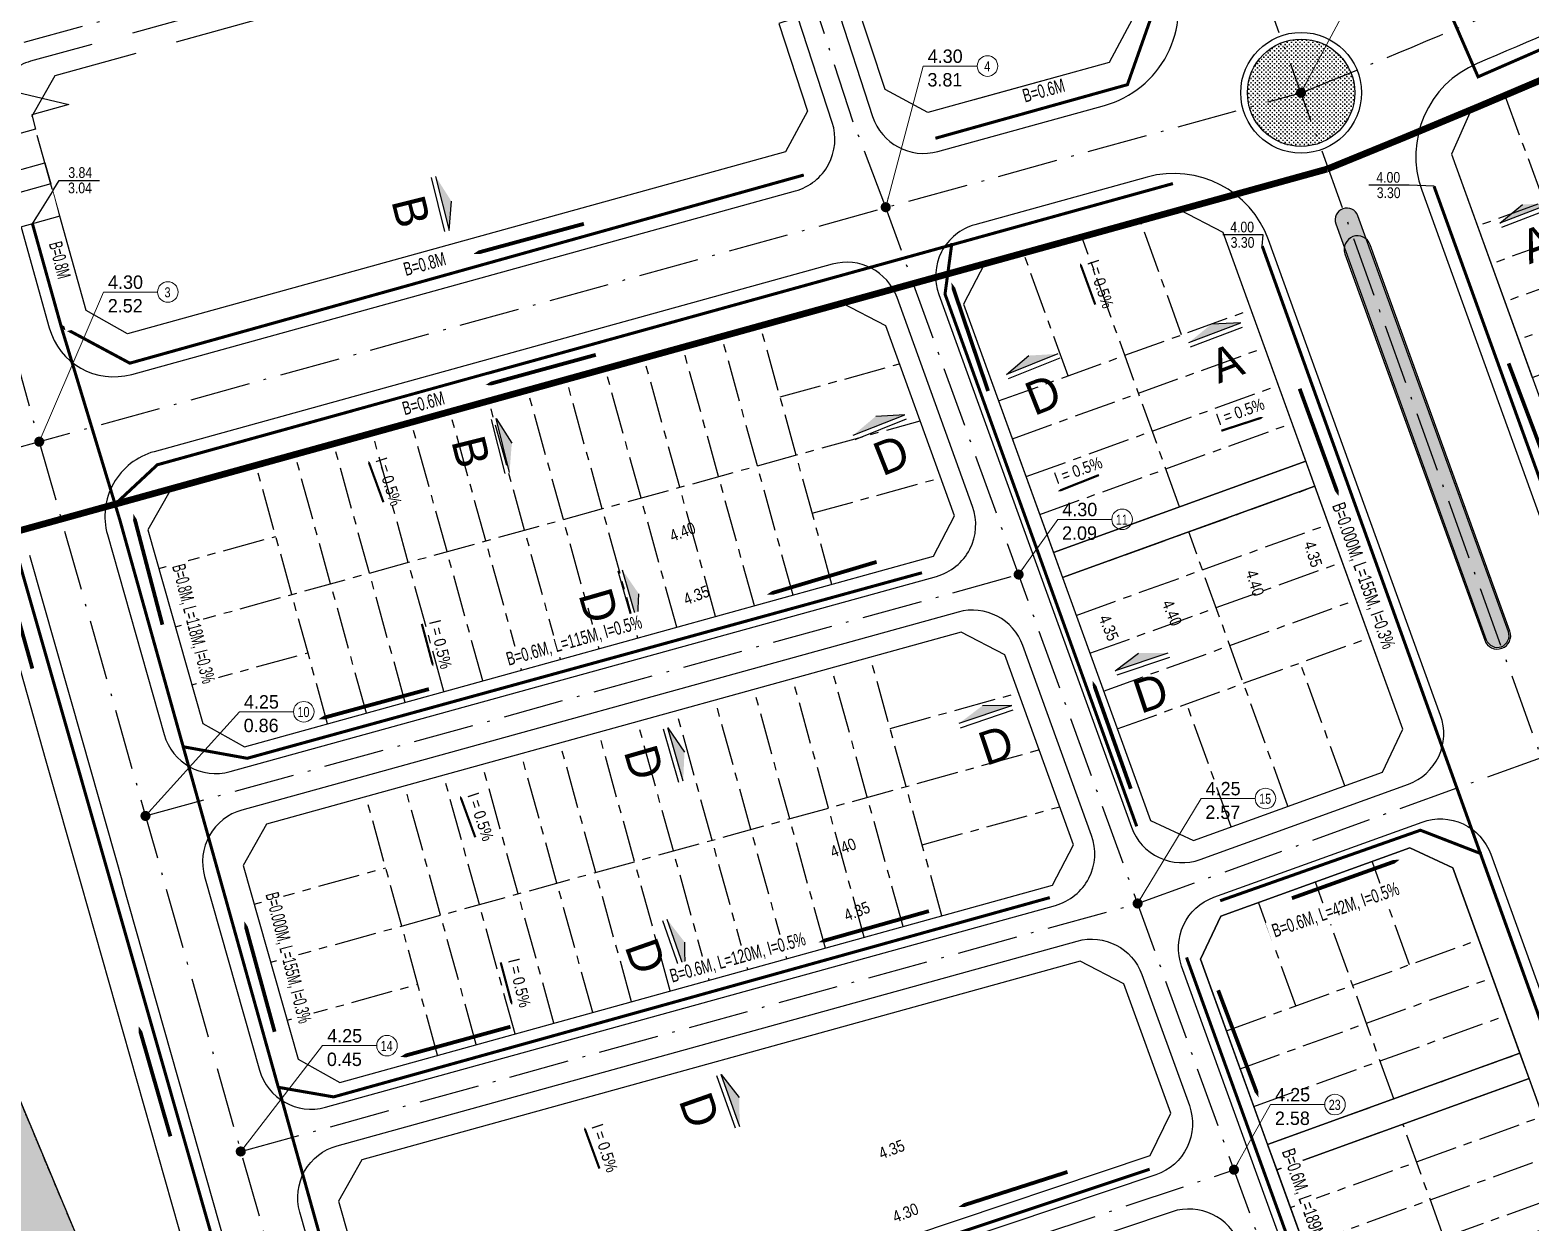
# Model space of a CAD drawing. Header units: metres. Extents: x 563124 to 573994, y 2062953 to 2068466.
# Drawn here: x 568413.4 to 568637, y 2066276.8 to 2066454.5 of the extents above; entities that cross this region are included whole.
import ezdxf
from ezdxf.enums import TextEntityAlignment as Align

# ---------------------------------------------------------------- set-up
doc = ezdxf.new("R2010")
doc.units = ezdxf.units.M
for name, pattern in [('ACAD_ISO10W100', [18.5, 12, -3, 0.5, -3]), ('CENTER', [2, 1.25, -0.25, 0.25, -0.25]), ('HIDDEN', [0.375, 0.25, -0.125])]:
    doc.linetypes.add(name, pattern=pattern)
doc.layers.get('0').update_dxf_attribs({"linetype": 'CONTINUOUS'})
for name, color, linetype in [('BoThamCo', 94, 'CONTINUOUS'), ('ChiaLo', 128, 'CENTER'), ('datOlienke', 42, 'CONTINUOUS'), ('do doc SN', 3, 'CONTINUOUS'), ('ghinut', 86, 'CONTINUOUS'), ('hacth', 7, 'CONTINUOUS'), ('hacth sdd', 8, 'CONTINUOUS'), ('LogDg', 7, 'CONTINUOUS'), ('LogDg phu', 7, 'CONTINUOUS'), ('MC', 7, 'CONTINUOUS'), ('Nut tim', 7, 'CONTINUOUS'), ('RANHGIOI', 2, 'HIDDEN'), ('thoatnuoc', 3, 'CONTINUOUS'), ('TimDg', 222, 'CONTINUOUS'), ('TNuoc', 7, 'CONTINUOUS'), ('ViaHeS', 32, 'CONTINUOUS'), ('ViaHeSphu', 32, 'CONTINUOUS')]:
    doc.layers.add(name, color=color, linetype=linetype)
doc.layers.add('caodotimduong', color=5, linetype='CONTINUOUS', lineweight=15)
doc.layers.add('TN', color=3, linetype='CONTINUOUS', lineweight=5)
doc.styles.add('IN', font='VHARIALN.ttf')
doc.styles.add('solo', font='VHARIALN.ttf')
doc.styles.add('STYLE3', font='VHBODO.ttf', dxfattribs={"width": 0.8, "height": 2.2})
doc.styles.add('text', font='VHARIALN.ttf')
doc.styles.add('VnBlackH', font='VHBLACK.ttf')
doc.linetypes.add('TN_WATER_SUPPLY', pattern='A,0.5,-0.2,["TN",Standard,S=0.1,R=0,X=-0.1,Y=-0.05],-0.2', length=0.9)
doc.dimstyles.new('kichthuocnut', dxfattribs={"dimtxt": 1.1, "dimasz": 0.5, "dimexe": 0.5, "dimexo": 0.5, "dimgap": 0.5, "dimtad": 1, "dimzin": 0, "dimdsep": 46, "dimtxsty": 'solo', "dimblk": 'BOXFILLED', "dimcen": 0.09, "dimdle": 1, "dimclrd": 256, "dimclre": 256, "dimclrt": 7, "dimadec": 0, "dimazin": 0, "dimtfac": 1, "dimtix": 1, "dimtofl": 0, "dimtmove": 1, "dimatfit": 3, "dimldrblk": 'ARCHTICK', "dimfxl": 1, "dimtfill": 1, "dimtfillclr": 2, "dimtolj": 1, "dimtzin": 0, "dimlwd": -1, "dimlwe": -1, "dimarcsym": 0})

# ---------------------------------------------------------------- blocks, each defined once
blk = doc.blocks.new('b')
at = {"layer": 'MC', "linetype": 'Continuous', "extrusion": (3.39823e-17, -4.39919e-09, 1)}
blk.add_hatch(color=6, dxfattribs=at).paths.add_polyline_path([(-717.1, 263.7), (-554.1, 209.3), (-880.1, 209.3)])
at = {"layer": 'MC', "linetype": 'Continuous', "extrusion": (-3.39823e-17, -4.39919e-09, 1)}
blk.add_hatch(color=6, dxfattribs=at).paths.add_polyline_path([(747, 263.7), (584, 209.3), (910, 209.3)])
at = {"layer": 'MC', "color": 6, "linetype": 'Continuous'}
for p, q in [((-880.1, 209.3, 0), (-554.1, 209.3, 0)), ((-880.1, 182.2, 0), (-554.1, 182.2, 0)), ((-554.1, 209.3, 0), (-717.1, 263.7, 0)), ((584, 209.3, 0), (747, 263.7, 0)), ((910, 209.3, 0), (584, 209.3, 0)), ((910, 182.2, 0), (584, 182.2, 0))]:
    blk.add_line(p, q, dxfattribs=at)
at = {"layer": 'MC', "style": 'VnBlackH'}
for rotation, p in [(0, (-715.6, -78.9)), (360, (737.6, -78.9))]:
    blk.add_text('b', height=196.9, rotation=rotation, dxfattribs=at).set_placement(p, align=Align.CENTER)
blk = doc.blocks.new('a')
at = {"layer": 'MC', "linetype": 'Continuous', "extrusion": (3.39823e-17, -4.39919e-09, 1)}
blk.add_hatch(color=6, dxfattribs=at).paths.add_polyline_path([(-964.2, 96.3), (-801.2, 42), (-1127.2, 42)])
at = {"layer": 'MC', "linetype": 'Continuous', "extrusion": (-3.39823e-17, -4.39919e-09, 1)}
blk.add_hatch(color=6, dxfattribs=at).paths.add_polyline_path([(992.3, 101.7), (829.3, 47.3), (1155.3, 47.3)])
at = {"layer": 'MC', "color": 6, "linetype": 'Continuous'}
for p, q in [((-801.2, 42, 0), (-964.2, 96.3, 0)), ((829.3, 47.3, 0), (992.3, 101.7, 0)), ((-1127.2, 42, 0), (-801.2, 42, 0)), ((-1127.2, 14.8, 0), (-801.2, 14.8, 0)), ((1155.3, 47.3, 0), (829.3, 47.3, 0)), ((1155.3, 20.2, 0), (829.3, 20.2, 0))]:
    blk.add_line(p, q, dxfattribs=at)
at = {"layer": 'MC', "style": 'VnBlackH'}
for rotation, p in [(0, (-962.7, -246.3)), (360, (990.2, -240.9))]:
    blk.add_text('a', height=196.9, rotation=rotation, dxfattribs=at).set_placement(p, align=Align.CENTER)
blk = doc.blocks.new('e')
at = {"layer": 'MC', "linetype": 'Continuous', "extrusion": (3.39823e-17, -4.39919e-09, 1)}
blk.add_hatch(color=6, dxfattribs=at).paths.add_polyline_path([(-473.5, 281.8), (-310.5, 227.4), (-636.5, 227.4)])
at = {"layer": 'MC', "linetype": 'Continuous', "extrusion": (-3.39823e-17, -4.39919e-09, 1)}
blk.add_hatch(color=6, dxfattribs=at).paths.add_polyline_path([(492.9, 281.8), (329.9, 227.4), (655.9, 227.4)])
at = {"layer": 'MC', "color": 6, "linetype": 'Continuous'}
for p, q in [((-310.5, 227.4, 0), (-473.5, 281.8, 0)), ((329.9, 227.4, 0), (492.9, 281.8, 0)), ((-636.5, 227.4, 0), (-310.5, 227.4, 0)), ((-636.5, 200.3, 0), (-310.5, 200.3, 0)), ((655.9, 227.4, 0), (329.9, 227.4, 0)), ((655.9, 200.3, 0), (329.9, 200.3, 0))]:
    blk.add_line(p, q, dxfattribs=at)
at = {"layer": 'MC', "style": 'VnBlackH'}
for rotation, p in [(0, (-472, -60.8)), (360, (486.2, -60.8))]:
    blk.add_text('d', height=196.9, rotation=rotation, dxfattribs=at).set_placement(p, align=Align.CENTER)
blk = doc.blocks.new('mt')
at = {"layer": 'TN', "linetype": 'Continuous'}
blk.add_lwpolyline([(6347, 0, 567, 567, 0), (-7039, 0, 2268, 0, 0), (-10714, 0, 0, 0, 0)], format="xyseb", dxfattribs=at)
blk = doc.blocks.new('_BoxFilled')
at = {"color": 0, "linetype": 'ByBlock', "lineweight": -2}
blk.add_line((-0.5, 0), (-1, 0), dxfattribs=at)
at = {"color": 0, "linetype": 'ByBlock'}
blk.add_solid([(-0.5, 0.5), (0.5, 0.5), (-0.5, -0.5), (0.5, -0.5)], dxfattribs=at)

msp = doc.modelspace()

# ---------------------------------------------------------------- hatches: boundary and pattern name
at = {"layer": 'hacth'}
h = msp.add_hatch(dxfattribs=at)
h.set_pattern_fill('BRASS', color=57, scale=0.5, angle=90, style=0)
h.paths.add_polyline_path([(568359.09, 2066256.948), (568360.185, 2066253.781), (568340.315, 2066246.91), (568339.22, 2066250.077)], flags=16)
h.paths.add_polyline_path([(568442.819, 2066250.432, 0.3954223), (568439.302, 2066252.545), (568382.417, 2066240.301, 0.0181571), (568378.37, 2066239.275), (568349.891, 2066230.943, 0.4262864), (568347.891, 2066227.104), (568356.485, 2066201.655), (568360.444, 2066198.883, -0.0996227), (568422.115, 2066187.364), (568439.249, 2066180.456, 0.071574), (568459.168, 2066175.575), (568462.793, 2066180.071)])
h.paths.add_polyline_path([(568342.637, 2066227.035, 0.1166768), (568341.784, 2066228.402), (568335.438, 2066234.686, 0.3028191), (568332.716, 2066235.217), (568317.63, 2066231.093, 0.056028), (568305.695, 2066226.343), (568262.81, 2066203.429, 0.3612887), (568261.363, 2066199.877, -0.011809), (568263.388, 2066192.916), (568266.934, 2066179.56, -0.0193472), (568267.95, 2066175.031), (568271.067, 2066173.479), (568286.52, 2066181.72), (568310.209, 2066189.997, -0.0630375), (568349.263, 2066198.333), (568351.294, 2066201.4)])
h.paths.add_polyline_path([(568321.14, 2066195.582, -1), (568318.077, 2066195.582, -1)], flags=16)
h.paths.add_polyline_path([(568413.88, 2066322.671), (568416.755, 2066326.704), (568419.18, 2066324.975), (568416.305, 2066320.942)], flags=24)
h.paths.add_polyline_path([(568341.892, 2066247.309), (568358.683, 2066253.115), (568357.421, 2066256.764), (568340.63, 2066250.957)], flags=24)
h.paths.add_polyline_path([(568320.418, 2066293.857), (568323.28, 2066287.337), (568330.147, 2066290.351), (568327.286, 2066296.871)], flags=24)
h.paths.add_polyline_path([(568432.941, 2066247.542), (568440.186, 2066249.48), (568438.248, 2066256.726), (568431.003, 2066254.787)], flags=9)
h.paths.add_polyline_path([(568367.857, 2066209.436), (568367.509, 2066202.324), (568375, 2066201.957), (568375.348, 2066209.069)], flags=24)
h.paths.add_polyline_path([(568309.343, 2066191.913), (568317.176, 2066191.913), (568317.176, 2066195.127), (568309.343, 2066195.127)], flags=24)
h.paths.add_polyline_path([(568309.398, 2066195.481), (568317.209, 2066195.481), (568317.209, 2066198.63), (568309.398, 2066198.63)], flags=24)
h.paths.add_polyline_path([(568318.005, 2066194.321), (568321.128, 2066194.321), (568321.128, 2066196.731), (568318.005, 2066196.731)], flags=24)
h = msp.add_hatch(dxfattribs=at)
h.set_pattern_fill('BRASS', color=57, scale=0.5, angle=90, style=0)
edge = h.paths.add_edge_path()
edge.add_line((568234.799, 2066267.869), (568232.225, 2066278.544))
edge.add_line((568232.225, 2066278.544), (568227.187, 2066278.888))
edge.add_line((568227.187, 2066278.888), (568224.265, 2066278.555))
edge.add_line((568224.265, 2066278.555), (568138.255, 2066248.525))
edge.add_line((568138.255, 2066248.525), (568131.525, 2066258.385))
edge.add_line((568131.525, 2066258.385), (568126.293, 2066270.091))
edge.add_line((568126.293, 2066270.091), (568119.492, 2066277.872))
edge.add_line((568119.492, 2066277.872), (568114.568, 2066284.564))
edge.add_line((568114.568, 2066284.564), (568111.862, 2066288.416))
edge.add_line((568111.862, 2066288.416), (568108.094, 2066295.332))
edge.add_line((568108.094, 2066295.332), (568103.736, 2066304.4))
edge.add_line((568103.736, 2066304.4), (568102.558, 2066306.85))
edge.add_line((568102.558, 2066306.85), (568098.717, 2066308.781))
edge.add_line((568098.717, 2066308.781), (568087.675, 2066315.185))
edge.add_line((568087.675, 2066315.185), (568082.61, 2066314.38))
edge.add_line((568082.61, 2066314.38), (568082.311, 2066314.099))
edge.add_line((568082.311, 2066314.099), (568079.898, 2066299.359))
edge.add_arc((568197.335, 2066280.133), 119, 170.7022, 193.43672)
edge.add_line((568081.592, 2066252.481), (568084.872, 2066241.618))
edge.add_line((568084.872, 2066241.618), (568089.87, 2066227.463))
edge.add_line((568089.87, 2066227.463), (568090.433, 2066225.917))
edge.add_arc((568202.25, 2066266.634), 119, 200.00841, 209.03546)
edge.add_line((568098.206, 2066208.877), (568103.484, 2066199.369))
edge.add_line((568103.484, 2066199.369), (568106.294, 2066198.406))
edge.add_line((568106.294, 2066198.406), (568124.125, 2066206.032))
edge.add_arc((568184.091, 2066065.817), 152.5, 103.41777, 113.15484, ccw=False)
edge.add_line((568148.703, 2066214.154), (568221.281, 2066231.468))
edge.add_line((568221.281, 2066231.468), (568239.486, 2066235.005))
edge.add_arc((568238.914, 2066237.95), 3, 280.99448, 373.53287)
edge.add_line((568241.831, 2066238.652), (568234.799, 2066267.869))
edge = h.paths.add_edge_path()
edge.add_line((568410.778, 2066297.692), (568408.907, 2066301.763))
edge.add_line((568408.907, 2066301.763), (568395.646, 2066296.809))
edge.add_line((568395.646, 2066296.809), (568386.627, 2066323.963))
edge.add_line((568386.627, 2066323.963), (568375.518, 2066321.158))
edge.add_line((568375.518, 2066321.158), (568368.701, 2066319.568))
edge.add_line((568368.701, 2066319.568), (568358.579, 2066318.298))
edge.add_line((568358.579, 2066318.298), (568309.336, 2066293.103))
edge.add_line((568309.336, 2066293.103), (568282.663, 2066285.207))
edge.add_line((568282.663, 2066285.207), (568271.62, 2066283.949))
edge.add_line((568271.62, 2066283.949), (568262.924, 2066280.934))
edge.add_line((568262.924, 2066280.934), (568245.6, 2066277.632))
edge.add_line((568245.6, 2066277.632), (568239.616, 2066278.04))
edge.add_line((568239.616, 2066278.04), (568241.595, 2066269.544))
edge.add_line((568241.595, 2066269.544), (568250.217, 2066233.723))
edge.add_arc((568392.65, 2066268.004), 146.5, 193.53287, 199.85973)
edge.add_line((568254.862, 2066218.235), (568257.737, 2066210.277))
edge.add_arc((568260.558, 2066211.297), 3, 199.85973, 298.11578)
edge.add_line((568261.972, 2066208.651), (568303.339, 2066230.753))
edge.add_arc((568332.792, 2066175.628), 62.5, 105.28852, 118.11578, ccw=False)
edge.add_line((568316.312, 2066235.916), (568332.554, 2066240.356))
edge.add_arc((568334.136, 2066234.568), 6, 45.27983, 105.28852, ccw=False)
edge.add_line((568338.358, 2066238.832), (568341.821, 2066235.403))
edge.add_arc((568343.932, 2066237.534), 3, 225.27983, 269.99971)
edge.add_arc((568343.932, 2066237.534), 3, 269.99971, 286.30827)
edge.add_line((568344.774, 2066234.655), (568376.966, 2066244.074))
edge.add_arc((568394.517, 2066184.088), 62.5, 102.14743, 106.30827, ccw=False)
edge.add_line((568381.365, 2066245.189), (568428.468, 2066255.328))
edge.add_line((568428.468, 2066255.328), (568410.778, 2066297.692))
at = {"layer": 'hacth sdd'}
h = msp.add_hatch(dxfattribs=at)
h.set_pattern_fill('CROSS', color=64, scale=0.05, style=0)
h.set_pattern_definition([(0, (568124.4922, 2065856.43456), (0.3175, 0.3175), [0.15875, -0.47625]), (90, (568124.5716, 2065856.3552), (-0.3175, 0.3175), [0.15875, -0.47625])])
edge = h.paths.add_edge_path()
edge.add_arc((568602.874, 2066445.172), 8, 0, 360)
h = msp.add_hatch(dxfattribs=at)
h.set_pattern_fill('CROSS', color=64, scale=0.05, style=0)
h.set_pattern_definition([(0, (568608.05124, 2066362.58562), (0.3175, 0.3175), [0.15875, -0.47625]), (90, (568608.13062, 2066362.50624), (-0.3175, 0.3175), [0.15875, -0.47625])])
edge = h.paths.add_edge_path()
edge.add_arc((568632.124, 2066364.231), 1.75, 199.88428, 379.88428)
edge.add_line((568633.769, 2066364.826), (568611.341, 2066426.836))
edge.add_arc((568609.696, 2066426.239), 1.75, 19.94735, 199.94735)
edge.add_line((568608.051, 2066425.642), (568630.478, 2066363.636))

# ---------------------------------------------------------------- linework, layer by layer
at = {"layer": 'BoThamCo'}
msp.add_lwpolyline([(568630.478, 2066363.636, 1), (568633.769, 2066364.826), (568611.341, 2066426.836, 1), (568608.051, 2066425.642)], format="xyb", close=True, dxfattribs=at)
for points in [[(568604.929, 2066386.499), (568603.568, 2066390.26), (568565.953, 2066376.655), (568567.313, 2066372.894)], [(568583.434, 2066293.042), (568576.454, 2066312.339), (568569.935, 2066315.708), (568462.842, 2066286.091), (568459.389, 2066279.949), (568466.786, 2066253.891), (568472.891, 2066250.671), (568580.394, 2066286.749)], [(568636.856, 2066298.226), (568635.495, 2066301.987), (568597.88, 2066288.382), (568599.24, 2066284.621)]]:
    msp.add_lwpolyline(points, close=True, dxfattribs=at)
msp.add_circle((568602.874, 2066445.172), 8, dxfattribs=at)
at = {"layer": 'caodotimduong', "color": 5, "ltscale": 75}
for centre in [(568556.13, 2066449.152), (568433.947, 2066415.461), (568576.192, 2066381.571), (568454.207, 2066352.892), (568597.559, 2066339.955), (568466.61, 2066303.114), (568607.927, 2066294.326)]:
    msp.add_circle(centre, 1.532, dxfattribs=at)
at = {"layer": 'ChiaLo', "ltscale": 5}
for points in [[(568633.24, 2066444.766), (568639.095, 2066428.886)], [(568666.366, 2066438.75), (568629.178, 2066425.299)], [(568668.442, 2066433.12), (568631.218, 2066419.657)], [(568585.061, 2066409.088), (568578.91, 2066426.094)], [(568670.517, 2066427.49), (568633.259, 2066414.014)], [(568584.761, 2066383.458), (568570.21, 2066423.688)], [(568568.134, 2066402.966), (568561.51, 2066421.282)], [(568672.593, 2066421.86), (568635.3, 2066408.372)], [(568557.79, 2066399.224), (568595.405, 2066412.829)], [(568532.943, 2066371.88), (568522.281, 2066410.433)], [(568527.16, 2066370.281), (568516.498, 2066408.834)], [(568515.594, 2066367.082), (568504.932, 2066405.635)], [(568521.377, 2066368.682), (568510.715, 2066407.234)], [(568559.831, 2066393.582), (568597.446, 2066407.187)], [(568509.811, 2066365.483), (568499.149, 2066404.036)], [(568525.213, 2066399.831), (568543.028, 2066404.758)], [(568498.245, 2066362.284), (568487.583, 2066400.837)], [(568504.028, 2066363.884), (568493.366, 2066402.437)], [(568561.871, 2066387.94), (568599.487, 2066401.545)], [(568492.462, 2066360.685), (568481.8, 2066399.238)], [(568435.084, 2066365.568), (568546.098, 2066396.269)], [(568486.679, 2066359.086), (568476.017, 2066397.639)], [(568475.113, 2066355.887), (568464.451, 2066394.44)], [(568480.896, 2066357.487), (568470.234, 2066396.039)], [(568563.912, 2066382.298), (568601.527, 2066395.902)], [(568469.33, 2066354.288), (568458.668, 2066392.841)], [(568457.764, 2066351.089), (568447.103, 2066389.642)], [(568463.547, 2066352.689), (568452.885, 2066391.242)], [(568565.953, 2066376.655), (568603.568, 2066390.26)], [(568530.011, 2066382.482), (568549.168, 2066387.78)], [(568567.313, 2066372.894), (568604.929, 2066386.499)], [(568569.354, 2066367.251), (568606.969, 2066380.856)], [(568432.626, 2066374.226), (568450.035, 2066379.04)], [(568600.916, 2066338.79), (568586.121, 2066379.696)], [(568571.395, 2066361.609), (568609.01, 2066375.214)], [(568573.436, 2066355.967), (568611.051, 2066369.572)], [(568575.476, 2066350.325), (568613.092, 2066363.929)], [(568437.542, 2066356.91), (568454.832, 2066361.691)], [(568549.328, 2066322.46), (568538.666, 2066361.013)], [(568543.545, 2066320.861), (568532.883, 2066359.413)], [(568609.38, 2066341.851), (568602.747, 2066360.188)], [(568531.98, 2066317.662), (568521.318, 2066356.215)], [(568537.763, 2066319.261), (568527.101, 2066357.814)], [(568526.197, 2066316.063), (568515.535, 2066354.616)], [(568541.598, 2066350.411), (568560.767, 2066355.712)], [(568592.453, 2066335.729), (568585.821, 2066354.066)], [(568520.414, 2066314.463), (568509.752, 2066353.016)], [(568508.848, 2066311.265), (568498.186, 2066349.818)], [(568514.631, 2066312.864), (568503.969, 2066351.417)], [(568449.284, 2066315.543), (568563.837, 2066347.223)], [(568503.065, 2066309.665), (568492.403, 2066348.218)], [(568491.499, 2066306.467), (568480.837, 2066345.02)], [(568497.282, 2066308.066), (568486.62, 2066346.619)], [(568485.716, 2066304.868), (568475.054, 2066343.42)], [(568479.933, 2066303.268), (568469.271, 2066341.821)], [(568474.15, 2066301.669), (568463.488, 2066340.222)], [(568546.396, 2066333.062), (568566.908, 2066338.734)], [(568446.827, 2066324.201), (568466.42, 2066329.62)], [(568619.029, 2066315.173), (568613.461, 2066330.566)], [(568616.688, 2066295.185), (568604.998, 2066327.505)], [(568602.102, 2066309.051), (568596.534, 2066324.444)], [(568591.758, 2066305.309), (568629.373, 2066318.914)], [(568451.742, 2066306.885), (568471.218, 2066312.271)], [(568593.798, 2066299.667), (568631.414, 2066313.272)], [(568595.839, 2066294.025), (568633.454, 2066307.63)], [(568597.88, 2066288.382), (568635.495, 2066301.987)], [(568599.24, 2066284.621), (568636.856, 2066298.226)], [(568601.281, 2066278.979), (568638.896, 2066292.583)], [(568634.374, 2066246.285), (568618.048, 2066291.423)], [(568603.322, 2066273.336), (568640.937, 2066286.941)], [(568605.363, 2066267.694), (568642.978, 2066281.299)]]:
    msp.add_lwpolyline(points, dxfattribs=at)
at = {"layer": 'ChiaLo', "elevation": 0}
msp.add_lwpolyline([(568430.427, 2066250.635), (568410.778, 2066297.692), (568408.907, 2066301.763), (568395.646, 2066296.809), (568386.627, 2066323.963), (568375.518, 2066321.158), (568368.701, 2066319.568), (568358.579, 2066318.298), (568309.336, 2066293.103), (568282.663, 2066285.207), (568271.62, 2066283.949), (568262.924, 2066280.934)], dxfattribs=at)
at = {"layer": 'datOlienke'}
msp.add_lwpolyline([(568661.623, 2066451.615), (568655.31, 2066454.308), (568642.331, 2066448.651, -0.0014745), (568640.642, 2066447.92), (568640.642, 2066447.92, -0.0018883), (568628.214, 2066442.646), (568625.302, 2066436.014), (568637.34, 2066402.73), (568674.668, 2066416.231)], format="xyb", close=True, dxfattribs=at)
for points in [[(568591.245, 2066424.333), (568584.725, 2066427.702), (568555.695, 2066419.674), (568552.576, 2066413.639), (568565.953, 2066376.655), (568603.568, 2066390.26)], [(568551.22, 2066382.107), (568540.976, 2066410.431), (568534.456, 2066413.8), (568434.441, 2066386.141), (568430.988, 2066379.998), (568439.18, 2066351.137), (568445.365, 2066347.66), (568548.102, 2066376.073)], [(568604.929, 2066386.499), (568567.313, 2066372.894), (568580.408, 2066336.689), (568586.811, 2066333.688), (568615.022, 2066343.891), (568618.023, 2066350.294)], [(568558.715, 2066361.385), (568552.195, 2066364.754), (568448.642, 2066336.116), (568445.188, 2066329.973), (568453.381, 2066301.113), (568459.565, 2066297.635), (568565.841, 2066327.026), (568568.959, 2066333.061)], [(568625.506, 2066329.606), (568619.104, 2066332.607), (568590.892, 2066322.403), (568587.891, 2066316.001), (568597.88, 2066288.382), (568635.495, 2066301.987)], [(568636.856, 2066298.226), (568599.24, 2066284.621), (568615.566, 2066239.483), (568653.181, 2066253.087)]]:
    msp.add_lwpolyline(points, close=True, dxfattribs=at)
at = {"layer": 'do doc SN', "color": 7}
for points in [[(568572.186, 2066413.601, 0.332, 0.332, 0), (568570.266, 2066418.851, 0.83, 0, 0), (568569.929, 2066419.771, 0, 0, 0)], [(568590.983, 2066394.783, 0.332, 0.332, 0), (568596.3, 2066396.511, 0.83, 0, 0), (568597.232, 2066396.813, 0, 0, 0)], [(568466.083, 2066384.131, 0.332, 0.332, 0), (568464.162, 2066389.381, 0.83, 0, 0), (568463.826, 2066390.301, 0, 0, 0)], [(568572.733, 2066388.182, 0.332, 0.332, 0), (568567.541, 2066386.109, 0.83, 0, 0), (568566.631, 2066385.746, 0, 0, 0)], [(568471.811, 2066365.988, 0.332, 0.332, 0), (568473.252, 2066360.587, 0.83, 0, 0), (568473.505, 2066359.641, 0, 0, 0)], [(568479.777, 2066334.173, 0.332, 0.332, 0), (568477.857, 2066339.423, 0.83, 0, 0), (568477.52, 2066340.343, 0, 0, 0)], [(568483.566, 2066315.519, 0.332, 0.332, 0), (568485.008, 2066310.118, 0.83, 0, 0), (568485.26, 2066309.171, 0, 0, 0)], [(568498.279, 2066284.788, 0.332, 0.332, 0), (568496.358, 2066290.038, 0.83, 0, 0), (568496.022, 2066290.958, 0, 0, 0)]]:
    msp.add_lwpolyline(points, format="xyseb", dxfattribs=at)
at = {"layer": 'LogDg'}
msp.add_line((568413.347, 2066376.227), (568421.172, 2066348.661), dxfattribs=at)
for points in [[(568629.137, 2066449.545, 0.3988265), (568620.87, 2066430.627), (568645.789, 2066361.73, 0.4330459), (568656.508, 2066357.117), (568686.764, 2066370.3, 0.3974101), (568691.074, 2066380.401), (568663.502, 2066455.192, 0.431261), (568652.799, 2066459.759), (568652.37, 2066459.572, -0.0037754), (568629.137, 2066449.545)], [(568613.167, 2066422.523, 1), (568609.407, 2066421.159, 5.6706248)]]:
    msp.add_lwpolyline(points, format="xyb", dxfattribs=at)
at = {"layer": 'LogDg', "ltscale": 0.75}
msp.add_lwpolyline([(568390.491, 2066435.385), (568384.976, 2066433.844), (568399.455, 2066448.086), (568419.169, 2066443.402), (568413.653, 2066441.86), (568414.24, 2066439.759), (568391.079, 2066433.284)], close=True, dxfattribs=at)
at = {"layer": 'LogDg'}
msp.add_lwpolyline([(568421.172, 2066348.661), (568427.184, 2066327.483)], dxfattribs=at)
msp.add_circle((568602.874, 2066445.172), 9, dxfattribs=at)
at = {"layer": 'LogDg phu', "linetype": 'HIDDEN', "ltscale": 50}
msp.add_lwpolyline([(568527.857, 2066456.451), (568522.73, 2066472.152, 0.4008529), (568512.993, 2066477.379), (568413.49, 2066449.862, 0.4150041), (568407.918, 2066439.998), (568412.069, 2066425.145)], format="xyb", dxfattribs=at)
at = {"layer": 'thoatnuoc', "color": 7, "linetype": 'TN_WATER_SUPPLY', "ltscale": 10, "const_width": 0.455}
for points in [[(568813.872, 2066528.11), (568629.253, 2066447.548), (568623.024, 2066461.849)], [(568566.792, 2066507.154), (568582.428, 2066461.817), (568576.984, 2066446.379), (568548.363, 2066438.387)], [(568528.75, 2066432.911), (568428.281, 2066404.858), (568418.039, 2066410.357), (568413.773, 2066425.621)], [(568583.768, 2066431.632), (568432.38, 2066389.709), (568432.38, 2066389.709), (568426.084, 2066383.829)]]:
    msp.add_lwpolyline(points, dxfattribs=at)
at = {"layer": 'thoatnuoc', "linetype": 'TN_WATER_SUPPLY', "ltscale": 10, "const_width": 0.455}
for points in [[(568622.691, 2066431.223), (568654.801, 2066342.305)], [(568578.369, 2066335.805), (568549.797, 2066415.15), (568550.819, 2066422.764)], [(568597.083, 2066422.308), (568679.395, 2066193.107)], [(568462.563, 2066197.436), (568410.936, 2066378.255), (568403.235, 2066407)], [(568546.362, 2066373.61), (568445.775, 2066345.95), (568436.151, 2066347.688)], [(568590.808, 2066324.714), (568620.662, 2066335.229), (568629.774, 2066331.698)], [(568565.419, 2066325.183), (568458.657, 2066295.469), (568450.436, 2066296.897)], [(568585.796, 2066316.264), (568628.466, 2066198.114), (568633.45, 2066183.872), (568668.238, 2066195.941), (568679.395, 2066193.107)], [(568476.646, 2066202.974), (568450.436, 2066296.897)], [(568580.305, 2066284.696), (568471.924, 2066248.523), (568463.565, 2066249.893)]]:
    msp.add_lwpolyline(points, dxfattribs=at)
at = {"layer": 'thoatnuoc', "color": 4, "linetype": 'TN_WATER_SUPPLY', "ltscale": 10, "const_width": 0.455}
msp.add_lwpolyline([(568450.419, 2066296.892), (568426.798, 2066381.474), (568418.039, 2066410.357)], dxfattribs=at)
at = {"layer": 'TimDg', "linetype": 'ACAD_ISO10W100', "ltscale": 0.75}
for points in [[(569091.243, 2064877.603), (569098.083, 2065004.259, 0.1155759), (569076.661, 2065124.595), (568731.759, 2066088.757), (568594.342, 2066468.69), (568350.743, 2067214.647), (568115.139, 2067803.004)], [(568007.165, 2067643.381), (568167.273, 2067133.492), (568317.273, 2066741.931, -0.0233362), (568317.507, 2066741.222), (568414.779, 2066393.153)]]:
    msp.add_lwpolyline(points, format="xyb", dxfattribs=at)
for points in [[(568540.982, 2066428.055), (568536.127, 2066440.792), (568490.118, 2066581.681)], [(568399.168, 2066449.013), (568522.32, 2066483.072)], [(568458.402, 2066239.48), (568592.866, 2066284.605)]]:
    msp.add_lwpolyline(points, dxfattribs=at)
at = {"layer": 'ViaHeS'}
msp.add_lwpolyline([(568640.642, 2066447.92, -0.0018883), (568628.214, 2066442.646), (568625.302, 2066436.014), (568651.478, 2066363.641), (568657.763, 2066360.936), (568685.308, 2066372.938), (568688.163, 2066379.627), (568661.623, 2066451.615), (568655.31, 2066454.308), (568642.331, 2066448.651, -0.0014744)], format="xyb", close=True, dxfattribs=at)
for points in [[(568415.831, 2066345.504), (568407.855, 2066373.601), (568401.671, 2066377.078), (568320.264, 2066354.564, -0.0205674), (568279.256, 2066345.02), (568237.855, 2066337.163)], [(568261.972, 2066208.651), (568303.339, 2066230.753, -0.056028), (568316.312, 2066235.916), (568332.554, 2066240.356, -0.2679898), (568338.358, 2066238.832), (568341.821, 2066235.403, 0.1976421), (568343.932, 2066234.534, 0.0712799), (568344.774, 2066234.655), (568376.966, 2066244.074, -0.0181571), (568381.365, 2066245.189), (568428.468, 2066255.328), (568410.778, 2066297.692), (568408.907, 2066301.763), (568395.646, 2066296.809), (568386.627, 2066323.963), (568375.518, 2066321.158), (568368.701, 2066319.568), (568358.579, 2066318.298), (568309.336, 2066293.103), (568282.663, 2066285.207), (568271.62, 2066283.949), (568262.924, 2066280.934)]]:
    msp.add_lwpolyline(points, format="xyb", dxfattribs=at)
for points in [[(568421.021, 2066327.221), (568415.727, 2066345.872)], [(568439.809, 2066261.036), (568421.021, 2066327.221)]]:
    msp.add_lwpolyline(points, dxfattribs=at)
at = {"layer": 'ViaHeSphu', "linetype": 'HIDDEN', "ltscale": 50}
msp.add_lwpolyline([(568417.847, 2066426.76), (568413.695, 2066441.618), (568417.168, 2066447.766), (568513.576, 2066474.428), (568519.948, 2066471.008), (568525.005, 2066455.52)], dxfattribs=at)

# ---------------------------------------------------------------- block references
at = {"layer": 'MC', "zscale": 0.0254}
for name, p, xscale, yscale, rotation in [('b', (568474.124, 2066409.714), 0.02540000000030733, 0.02540000000161018, 284.022650613316), ('a', (568613.265, 2066417.12), 0.02540000000407145, 0.02540000000034541, 20.87141117365204), ('e', (568553.284, 2066394.72), 0.0254, 0.0254, 21.66541456647737), ('e', (568500.606, 2066356.933), 0.0253999999983378, 0.0254000000021934, 286.0923278209186), ('e', (568569.069, 2066350.85), 0.0254, 0.0254, 18.61373090267572), ('e', (568508.224, 2066304.821), 0.0254, 0.0254, 289.3378641680926), ('a', (568662.204, 2066280.82), 0.0254, 0.0254, 18.21907401625137)]:
    msp.add_blockref(name, p, dxfattribs=dict(at, xscale=xscale, yscale=yscale, rotation=rotation))
at = {"layer": 'thoatnuoc', "zscale": 0.001}
for p, xscale, yscale, rotation in [((568554.185, 2066406.714), 0.001, 0.001, 288.6705281203504), ((568636.048, 2066398.895), 0.001, 0.001, 110.7187600183071), ((568604.831, 2066395.086), 0.001, 0.001, 110.0050831776101), ((568431.531, 2066372.01), 0.001, 0.001, 284.6931675250483), ((568412.039, 2066365.44), 0.0009999999999999753, 0.001000000000000334, 285.6975312323312), ((568533.52, 2066373.416), 0.001, 0.001, 16.62621018011455), ((568575.374, 2066347.393), 0.001, 0.001, 289.4981970649406), ((568466.745, 2066354.599), 0.001, 0.001, 15.23758338968564), ((568607.479, 2066327.23), 0.001, 0.001, 199.6811324679409), ((568448.192, 2066311.298), 0.001000000000000003, 0.001000000000000001, 285.3049663233972), ((568541.289, 2066321.446), 0.001, 0.001, 15.7626602608091), ((568592.755, 2066305.429), 0.001000000000000095, 0.0009999999999998899, 110.6700658195978), ((568432.582, 2066295.686), 0.001, 0.001, 286.0165037084521), ((568478.896, 2066304.249), 0.001, 0.001, 15.36752255588264), ((568562.015, 2066282.344), 0.001, 0.001, 17.79875599069021)]:
    msp.add_blockref('mt', p, dxfattribs=dict(at, xscale=xscale, yscale=yscale, rotation=rotation))

# ---------------------------------------------------------------- texts
at = {"layer": 'caodotimduong', "color": 7, "ltscale": 75, "style": 'STYLE3'}
for s, p in [('4.30', (568549.825, 2066449.622)), ('3.81', (568549.781, 2066446.108)), ('4.30', (568427.642, 2066415.932)), ('2.52', (568427.598, 2066412.418)), ('4.30', (568569.887, 2066382.042)), ('2.09', (568569.843, 2066378.528)), ('4.25', (568447.902, 2066353.363)), ('0.86', (568447.858, 2066349.849)), ('4.25', (568591.255, 2066340.426)), ('2.57', (568591.21, 2066336.912)), ('4.25', (568460.306, 2066303.585)), ('0.45', (568460.262, 2066300.071)), ('4.25', (568601.622, 2066294.797)), ('2.58', (568601.578, 2066291.283))]:
    msp.add_text(s, height=2, rotation=359.99998, dxfattribs=at).set_placement(p, align=Align.CENTER)
at = {"layer": 'do doc SN', "color": 7, "style": 'IN'}
for s, rotation, p in [('i = 0.5%%%', 288.42195, (568570.985, 2066419.905)), ('i = 0.5%%%', 19.67635, (568590.614, 2066395.556)), ('i = 0.5%%%', 288.42195, (568464.881, 2066390.435)), ('i = 0.5%%%', 20.09221, (568566.467, 2066386.797)), ('4.40', 21.29562, (568509.174, 2066378.204)), ('4.35', 21.29562, (568511.236, 2066368.753)), ('4.40', 287.50065, (568594.584, 2066373.682)), ('4.40', 292.26791, (568582.085, 2066369.095)), ('i = 0.5%%%', 283.69202, (568472.878, 2066366.33)), ('4.35', 292.26791, (568572.67, 2066366.874)), ('i = 0.5%%%', 288.42195, (568478.576, 2066340.477)), ('4.40', 21.29562, (568533.101, 2066331.088)), ('4.35', 21.29562, (568535.163, 2066321.637)), ('i = 0.5%%%', 283.69202, (568484.634, 2066315.86)), ('i = 0.5%%%', 288.42195, (568497.077, 2066291.092)), ('4.35', 21.29562, (568540.336, 2066286.127)), ('4.30', 21.29562, (568542.398, 2066276.676))]:
    msp.add_text(s, height=1.75, rotation=rotation, dxfattribs=at).set_placement(p)
at = {"layer": 'ghinut', "color": 7, "ltscale": 75, "style": 'text'}
for s, rotation, p in [('3.84', 0.00002, (568420.89, 2066432.48)), ('4.00', 359.99998, (568615.868, 2066431.765)), ('3.30', 359.99998, (568615.929, 2066429.473)), ('4.00', 359.99998, (568594.088, 2066424.357)), ('3.30', 359.99998, (568594.148, 2066422.065))]:
    msp.add_text(s, height=1.5909, rotation=rotation, dxfattribs=at).set_placement(p, align=Align.CENTER)
at = {"layer": 'Nut tim', "color": 7, "ltscale": 75, "style": 'STYLE3', "width": 0.8}
for s, p in [('4', (568556.088, 2066448.36)), ('3', (568433.905, 2066414.669)), ('11', (568576.15, 2066380.779)), ('10', (568454.165, 2066352.101)), ('15', (568597.517, 2066339.163)), ('14', (568466.569, 2066302.323)), ('23', (568607.885, 2066293.534))]:
    msp.add_text(s, height=1.5, rotation=0.00002, dxfattribs=at).set_placement(p, align=Align.CENTER)

# ---------------------------------------------------------------- leaders
at = {"layer": 'caodotimduong', "color": 5, "ltscale": 75}
for points in [[(568602.851, 2066445.166), (568617.163, 2066471.92), (568625.222, 2066471.92)], [(568540.96, 2066428.114), (568546.539, 2066449.152), (568554.598, 2066449.152)], [(568414.779, 2066393.153), (568424.356, 2066415.461), (568432.415, 2066415.461)], [(568560.768, 2066373.35), (568566.601, 2066381.571), (568574.66, 2066381.571)], [(568430.618, 2066337.357), (568444.616, 2066352.892), (568452.675, 2066352.892)], [(568578.507, 2066324.304), (568587.969, 2066339.955), (568596.028, 2066339.955)], [(568444.819, 2066287.332), (568457.02, 2066303.114), (568465.079, 2066303.114)], [(568592.866, 2066284.605), (568598.336, 2066294.326), (568606.395, 2066294.326)]]:
    msp.add_leader(points, dimstyle='kichthuocnut', override={"dimasz": 1.5, "dimclrd": 5, "dimldrblk": 'Dot'}, dxfattribs=at)
at = {"layer": 'ghinut'}
for points in [[(568622.691, 2066431.223), (568618.987, 2066431.379), (568612.991, 2066431.379)], [(568597.083, 2066422.308), (568597.207, 2066423.971), (568591.21, 2066423.971)]]:
    msp.add_leader(points, dimstyle='kichthuocnut', override={"dimasz": 1, "dimclrd": 256, "dimldrblk": 'None'}, dxfattribs=at)

# ---------------------------------------------------------------- next in the draw order: wipeouts: each hides what was drawn before it
for points in [[(568554.867, 2066440.943), (568575.127, 2066446.563), (568574.231, 2066449.792), (568553.971, 2066444.172)], [(568462.594, 2066415.081), (568482.854, 2066420.701), (568481.958, 2066423.93), (568461.699, 2066418.31)], [(568462.409, 2066394.321), (568482.668, 2066399.942), (568481.772, 2066403.171), (568461.513, 2066397.55)]]:
    msp.add_wipeout(points).dxf.layer = 'TNuoc'
for points in [[(568413.457, 2066429.939), (568418.727, 2066409.586), (568421.971, 2066410.426), (568416.701, 2066430.779)], [(568606.984, 2066382.477), (568614.011, 2066362.661), (568617.169, 2066363.781), (568610.143, 2066383.597)], [(568433.409, 2066375.727), (568438.679, 2066355.373), (568441.923, 2066356.213), (568436.653, 2066376.567)], [(568484.883, 2066358.918), (568505.115, 2066364.636), (568504.204, 2066367.861), (568483.972, 2066362.143)], [(568598.663, 2066318.23), (568618.533, 2066325.102), (568617.438, 2066328.269), (568597.568, 2066321.397)], [(568447.549, 2066325.931), (568452.819, 2066305.578), (568456.063, 2066306.418), (568450.793, 2066326.771)], [(568509.265, 2066311.673), (568529.497, 2066317.391), (568528.586, 2066320.616), (568508.353, 2066314.898)], [(568599.15, 2066287.127), (568606.177, 2066267.311), (568609.335, 2066268.431), (568602.309, 2066288.247)]]:
    msp.add_wipeout(points).translate(0, 0, 0).dxf.layer = 'TNuoc'

# ---------------------------------------------------------------- next in the draw order: linework, layer by layer
at = {"layer": 'LogDg'}
for points in [[(568533.561, 2066458.313), (568539.001, 2066441.653, 0.4008529), (568548.739, 2066436.426), (568573.584, 2066443.297, 0.4373271), (568583.686, 2066462.871)], [(568242.734, 2066356.41), (568275.9, 2066362.704, 0.0205674), (568315.466, 2066371.913), (568397.717, 2066394.66, 0.4150041), (568404.682, 2066406.99), (568400.511, 2066421.915), (568412.069, 2066425.145), (568416.263, 2066410.136, 0.4134234), (568428.559, 2066403.19), (568527.512, 2066430.556, 0.4277016), (568532.985, 2066440.75), (568527.857, 2066456.451)], [(568630.243, 2066363.551, 1), (568634.004, 2066364.912), (568613.167, 2066422.523)], [(568571.644, 2066334.459), (568561.41, 2066362.755, 0.3917686), (568551.754, 2066367.745), (568444.983, 2066338.217, 0.4162015), (568439.42, 2066328.322), (568447.613, 2066299.461, 0.4122284), (568457.441, 2066293.935), (568566.253, 2066324.028, 0.4370205), (568571.644, 2066334.459)], [(568088.348, 2066222.875, 0.0338726), (568095.583, 2066207.421), (568108.426, 2066184.285), (568154.595, 2066115.989, 0.3921699), (568165.188, 2066113.521), (568211.302, 2066139.838, -0.0071825), (568215.264, 2066142.024), (568287.124, 2066180.342), (568310.704, 2066188.581, -0.1818206), (568421.555, 2066185.973), (568438.688, 2066179.065, 0.0837549), (568462.572, 2066173.821, 0.5131316), (568468.637, 2066181.453), (568427.184, 2066327.483)], [(568593.7, 2066273.479, 0.4074168), (568583.631, 2066278.342), (568472.152, 2066240.93, 0.4004581), (568467.001, 2066231.161), (568475.202, 2066202.269, 0.4281041), (568485.444, 2066196.869), (568598.928, 2066234.954, 0.4210432), (568603.906, 2066245.26), (568593.7, 2066273.479)]]:
    msp.add_lwpolyline(points, format="xyb", dxfattribs=at)
at = {"layer": 'LogDg', "ltscale": 0.75}
msp.add_lwpolyline([(568416.501, 2066431.575), (568393.387, 2066425.116), (568392.459, 2066428.252), (568415.621, 2066434.727)], close=True, dxfattribs=at)
at = {"layer": 'LogDg'}
for points in [[(568623.666, 2066352.335), (568598.02, 2066423.242, 0.3917686), (568579.916, 2066432.597), (568554.259, 2066425.502, 0.4370205), (568548.869, 2066415.071), (568577.587, 2066335.669, 0.4142136), (568587.831, 2066330.867), (568618.864, 2066342.091, 0.4142136)], [(568424.95, 2066379.295), (568433.412, 2066349.486, 0.4122284), (568443.24, 2066343.96), (568548.514, 2066373.074, 0.4370205), (568553.905, 2066383.505), (568542.647, 2066414.631, 0.3917686), (568532.992, 2066419.62), (568431.904, 2066391.664, 0.4162015)], [(568589.872, 2066325.224), (568620.904, 2066336.448, -0.4142136), (568631.148, 2066331.646), (568673.753, 2066213.85, -0.4210432), (568668.776, 2066203.545), (568637.482, 2066193.043, -0.4074168), (568627.414, 2066197.906), (568585.07, 2066314.98, -0.4142136)], [(568459.184, 2066288.192), (568569.494, 2066318.699, -0.3917686), (568579.149, 2066313.709), (568586.215, 2066294.173, -0.4210432), (568581.237, 2066283.867), (568471.228, 2066246.949, -0.4281041), (568460.986, 2066252.348), (568453.62, 2066278.297, -0.4162015)]]:
    msp.add_lwpolyline(points, format="xyb", close=True, dxfattribs=at)
msp.add_lwpolyline([(568609.405, 2066421.163), (568630.243, 2066363.551)], dxfattribs=at)
at = {"layer": 'RANHGIOI', "color": 1, "ltscale": 9, "const_width": 1}
msp.add_lwpolyline([(569000.559, 2066606.466), (568982.152, 2066596.774), (568641.488, 2066448.283), (568640.642, 2066447.92, -0.0051374), (568606.738, 2066433.79), (568320.264, 2066354.564, -0.0205674), (568279.256, 2066345.02), (568234.037, 2066336.438, -0.0212183), (568191.058, 2066330.157), (568073.843, 2066318.077), (568071.016, 2066300.813, 0.128574), (568077.06, 2066236.337), (568081.976, 2066222.838, 0.0394083), (568090.337, 2066204.509), (568103.308, 2066181.143), (568149.911, 2066112.204, -0.11987), (568174.777, 2066045.3), (568189.564, 2065919.75), (568193.006, 2065898.42), (568198.209, 2065900.061), (568647.001, 2066050.673, 0.0506838), (568827.906, 2066132.562), (568998.799, 2066231.855), (569157.481, 2066320.398, 0.0065941)], format="xyb", dxfattribs=at)
at = {"layer": 'TimDg', "linetype": 'ACAD_ISO10W100', "ltscale": 0.75}
for points in [[(569091.243, 2064877.603), (569098.083, 2065004.259, 0.1155759), (569076.661, 2065124.595), (568731.759, 2066088.757), (568594.342, 2066468.69), (568350.743, 2067214.647), (568115.139, 2067803.004)], [(568079.024, 2066330.674), (568189.828, 2066342.093, 0.0212183), (568231.8, 2066348.228), (568277.018, 2066356.809, 0.0205674), (568317.065, 2066366.13), (568602.874, 2066445.172, 0.0050405), (568635.912, 2066458.949, 0.0014744), (568637.536, 2066459.651), (568976.952, 2066607.598), (569005.384, 2066622.569)], [(568079.024, 2066330.674), (568189.828, 2066342.093, 0.0212183), (568231.8, 2066348.228), (568277.018, 2066356.809, 0.0205674), (568317.065, 2066366.13), (568602.874, 2066445.172, 0.0050405), (568635.912, 2066458.949, 0.0014744), (568637.536, 2066459.651), (568976.952, 2066607.598), (569005.384, 2066622.569)]]:
    msp.add_lwpolyline(points, format="xyb", dxfattribs=at)
for points in [[(568628.248, 2066186.779), (568540.982, 2066428.055)], [(568414.779, 2066393.153), (568528.662, 2065991.973)], [(568430.618, 2066337.357), (568560.768, 2066373.35)], [(568578.507, 2066324.304), (568638.692, 2066346.072)], [(568444.819, 2066287.332), (568578.507, 2066324.304)]]:
    msp.add_lwpolyline(points, dxfattribs=at)
at = {"layer": 'ViaHeS', "elevation": 0}
msp.add_lwpolyline([(568647.394, 2066477.039), (568621.559, 2066465.778), (568612.969, 2066469.635), (568597.448, 2066517.165), (568563.227, 2066505.989), (568578.824, 2066458.226), (568574.25, 2066449.706), (568547.223, 2066442.232), (568540.851, 2066445.652), (568536.413, 2066459.245), (568525.005, 2066455.52), (568529.273, 2066442.45), (568526.006, 2066436.364), (568427.934, 2066409.242), (568421.769, 2066412.725), (568417.847, 2066426.76), (568394.733, 2066420.3), (568398.638, 2066406.328), (568395.164, 2066400.179), (568313.867, 2066377.696, -0.0205674), (568274.781, 2066368.599), (568241.234, 2066362.232)], format="xyb", dxfattribs=at)
at = {"layer": 'ViaHeS'}
for points in [[(568584.725, 2066427.702), (568555.695, 2066419.674), (568552.576, 2066413.639), (568580.408, 2066336.689), (568586.811, 2066333.688), (568615.022, 2066343.891), (568618.023, 2066350.294), (568591.245, 2066424.333)], [(568540.976, 2066410.431), (568534.456, 2066413.8), (568434.441, 2066386.141), (568430.988, 2066379.998), (568439.18, 2066351.137), (568445.365, 2066347.66), (568548.102, 2066376.073), (568551.22, 2066382.107)], [(568558.715, 2066361.385), (568552.195, 2066364.754), (568448.642, 2066336.116), (568445.188, 2066329.973), (568453.381, 2066301.113), (568459.565, 2066297.635), (568565.841, 2066327.026), (568568.959, 2066333.061)], [(568636.636, 2066195.923), (568630.196, 2066199.034), (568587.891, 2066316.001), (568590.892, 2066322.403), (568619.104, 2066332.607), (568625.506, 2066329.606), (568668.127, 2066211.764), (568665.088, 2066205.471)], [(568472.891, 2066250.671), (568580.394, 2066286.749), (568583.434, 2066293.042), (568576.454, 2066312.339), (568569.935, 2066315.708), (568462.842, 2066286.091), (568459.389, 2066279.949), (568466.786, 2066253.891)]]:
    msp.add_lwpolyline(points, close=True, dxfattribs=at)

# ---------------------------------------------------------------- next in the draw order: block references
at = {"layer": 'thoatnuoc', "xscale": 0.001, "yscale": 0.001, "zscale": 0.001}
for p, rotation in [((568489.844, 2066423.97), 15.19515930607182), ((568491.621, 2066404.421), 15.31567821639527)]:
    msp.add_blockref('mt', p, dxfattribs=dict(at, rotation=rotation))

# ---------------------------------------------------------------- next in the draw order: texts
at = {"layer": 'do doc SN', "color": 7, "style": 'IN'}
msp.add_text('4.35', height=1.75, rotation=287.50065, dxfattribs=at).set_placement((568603.243, 2066377.997))
at = {"layer": 'ghinut', "color": 7, "ltscale": 75, "style": 'text'}
msp.add_text('3.04', height=1.5909, rotation=0.00002, dxfattribs=at).set_placement((568420.856, 2066430.188), align=Align.CENTER)
at = {"layer": 'TNuoc', "color": 7, "linetype": 'ByBlock', "style": 'text'}
for s, rotation, width, p in [('b=0.6m', 15.50574, 0.8, (568564.498, 2066445.518)), ('b=0.8m', 284.516, 0.7, (568417.865, 2066420.23, 0)), ('b=0.8m', 15.50574, 0.8, (568472.226, 2066419.656)), ('b=0.6m', 15.50574, 0.8, (568472.04, 2066398.896)), ('b=0.000m, l=155m, i=0.3%%%', 289.52451, 0.8, (568612.223, 2066373.19, 0)), ('b=0.8m, l=118m, i=0.3%%%', 284.516, 0.7, (568437.817, 2066366.018, 0)), ('b=0.6m, l=115m, i=0.5%%%', 15.78115, 0.8, (568494.492, 2066363.54, 0)), ('b=0.6m, l=42m, i=0.5%%%', 19.07631, 0.8, (568607.991, 2066323.396, 0)), ('b=0.000m, l=155m, i=0.3%%%', 284.516, 0.7, (568451.957, 2066316.222, 0)), ('b=0.6m, l=120m, i=0.5%%%', 15.78115, 0.8, (568518.874, 2066316.294, 0)), ('b=0.6m, l=189m, i=0.3%%%', 289.52451, 0.8, (568604.389, 2066277.84, 0))]:
    msp.add_text(s, height=2, rotation=rotation, dxfattribs=dict(at, width=width)).set_placement(p, align=Align.MIDDLE_CENTER)

# ---------------------------------------------------------------- next in the draw order: leaders
at = {"layer": 'ghinut'}
msp.add_leader([(568413.773, 2066425.621), (568417.771, 2066432.094), (568423.767, 2066432.094)], dimstyle='kichthuocnut', override={"dimasz": 1, "dimclrd": 256, "dimldrblk": 'None'}, dxfattribs=at)

doc.saveas('drawing.dxf')
